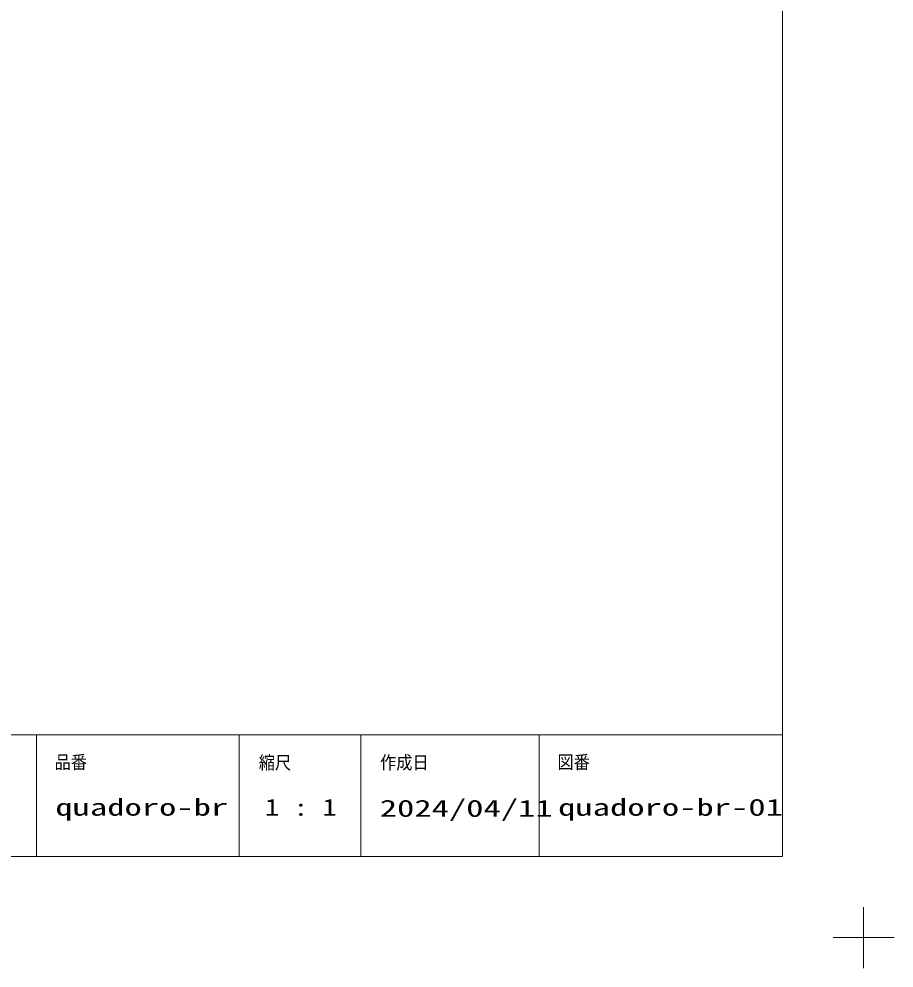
# Model space of a CAD drawing. Units: millimetres on the paper. Extents: x -198 to 198, y -152 to 152.
# Drawn here: x -88.5 to 19.4, y -152.2 to -35.3 of the extents above; entities that cross this region are included whole.
import ezdxf
from ezdxf.enums import TextEntityAlignment as Align

# ---------------------------------------------------------------- set-up
doc = ezdxf.new("R2010")
doc.units = ezdxf.units.MM
doc.layers.add('0-0_1図面枠', color=7, linetype='Continuous', lineweight=9)
doc.styles.add('ＭＳ ゴシック', font='')
doc.styles.get('ＭＳ ゴシック').set_extended_font_data('MS Gothic')

# ---------------------------------------------------------------- blocks, each defined once
blk = doc.blocks.new('グループ')
at = {"layer": '0-0_1図面枠'}
for p, q in [((105, -144.75), (105, -152.25)), ((108.75, -148.5), (101.25, -148.5))]:
    blk.add_line(p, q, dxfattribs=at)
blk = doc.blocks.new('グループ-2')
at = {"layer": '0-0_1図面枠'}
for p, q in [((-95, -123.5), (95, -123.5)), ((3, -123.5), (3, -138.5)), ((28, -123.5), (28, -138.5)), ((43, -123.5), (43, -138.5)), ((65, -123.5), (65, -138.5))]:
    blk.add_line(p, q, dxfattribs=at)
blk.add_lwpolyline([(-95, 138.5), (95, 138.5), (95, -138.5), (-95, -138.5)], close=True, dxfattribs=at)
blk = doc.blocks.new('図面枠')
at = {"layer": '0-0_1図面枠'}
for name in ['グループ', 'グループ-2']:
    blk.add_blockref(name, (0, 0), dxfattribs=at)
at = {"layer": '0-0_1図面枠', "style": 'ＭＳ ゴシック'}
for s, height, width, p in [('品番', 1.628, 0.9, (5.241, -128.171)), ('縮尺', 1.628, 0.9, (30.414, -128.228)), ('作成日', 1.628, 0.9, (45.375, -128.218)), ('図番', 1.628, 0.9, (67.25, -128.171)), ('1 : 1', 2.089, 1.25, (31.167, -134.112))]:
    blk.add_text(s, height=height, dxfattribs=dict(at, width=width)).set_placement(p, align=Align.BOTTOM_LEFT)

msp = doc.modelspace()

# ---------------------------------------------------------------- block references
at = {"layer": '0-0_1図面枠'}
msp.add_blockref('図面枠', (-89.375, 0), dxfattribs=at)

# ---------------------------------------------------------------- texts
at = {"layer": '0-0_1図面枠', "style": 'ＭＳ ゴシック', "width": 1.5}
for s, p in [('quadoro-br', (-84.036, -134.101)), ('2024/04/11', (-44.036, -134.236)), ('quadoro-br-01', (-22.036, -134.112))]:
    msp.add_text(s, height=2.089, dxfattribs=at).set_placement(p, align=Align.BOTTOM_LEFT)

doc.saveas('drawing.dxf')
